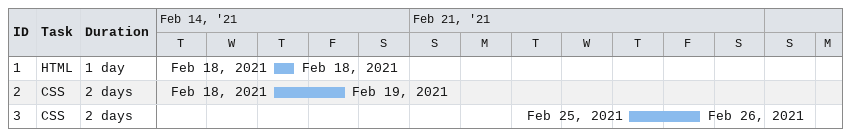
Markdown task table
| ID | Task | Duration | Start | Finish |
|---|---|---|---|---|
| 1 | HTML | 1d | 2021-02-18 | 2021-02-18 |
| 2 | CSS | 2d | 2021-02-18 | 2021-02-19 |
| 3 | CSS | 2d | 2021-02-25 | 2021-02-26 |
